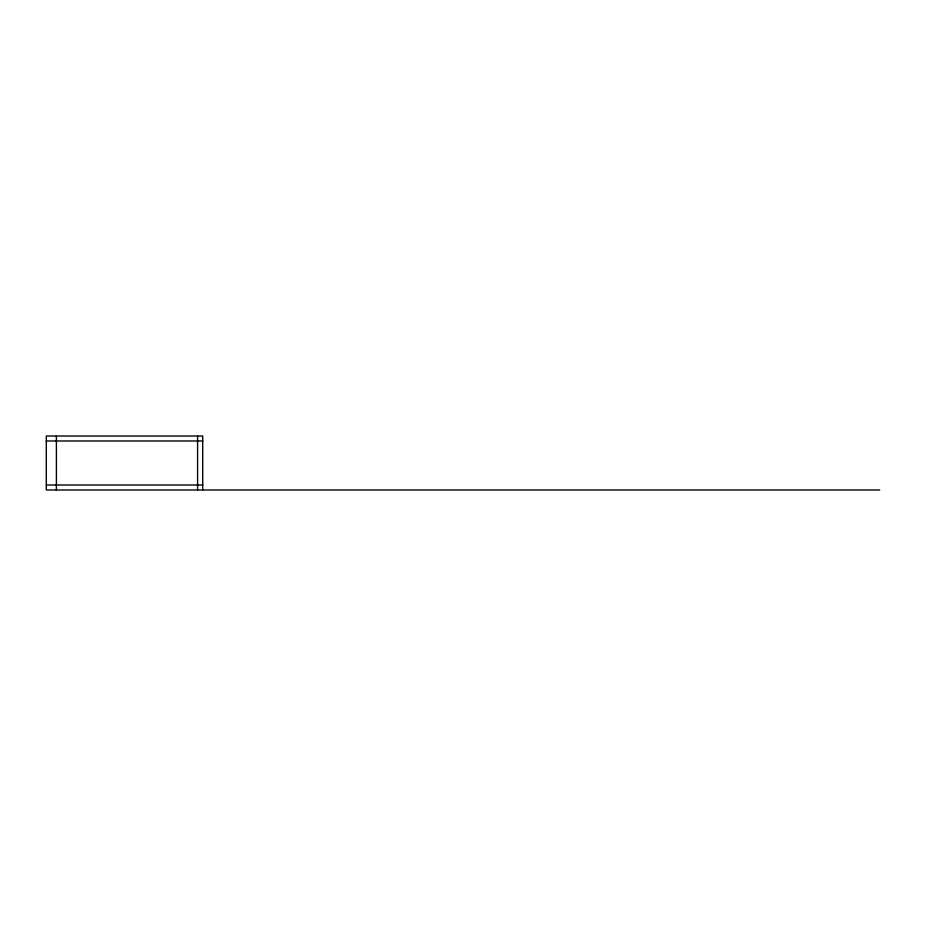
<?xml version="1.0" encoding="UTF-8"?>
<svg xmlns="http://www.w3.org/2000/svg" width="926" height="926" viewBox="0 0 926 926"><rect width="100%" height="100%" fill="white"/><g stroke="black" fill="none" stroke-linecap="round" stroke-linejoin="round"><path stroke-width="1.39" d="M46.3 440.984L202.713 440.984M46.3 485.016L202.713 485.016M879.7 489.981L46.3 489.981L46.3 436.019L202.713 436.019L202.713 489.981M197.585 436.019L197.585 489.981M56.393 436.019L56.393 489.981"/></g></svg>
